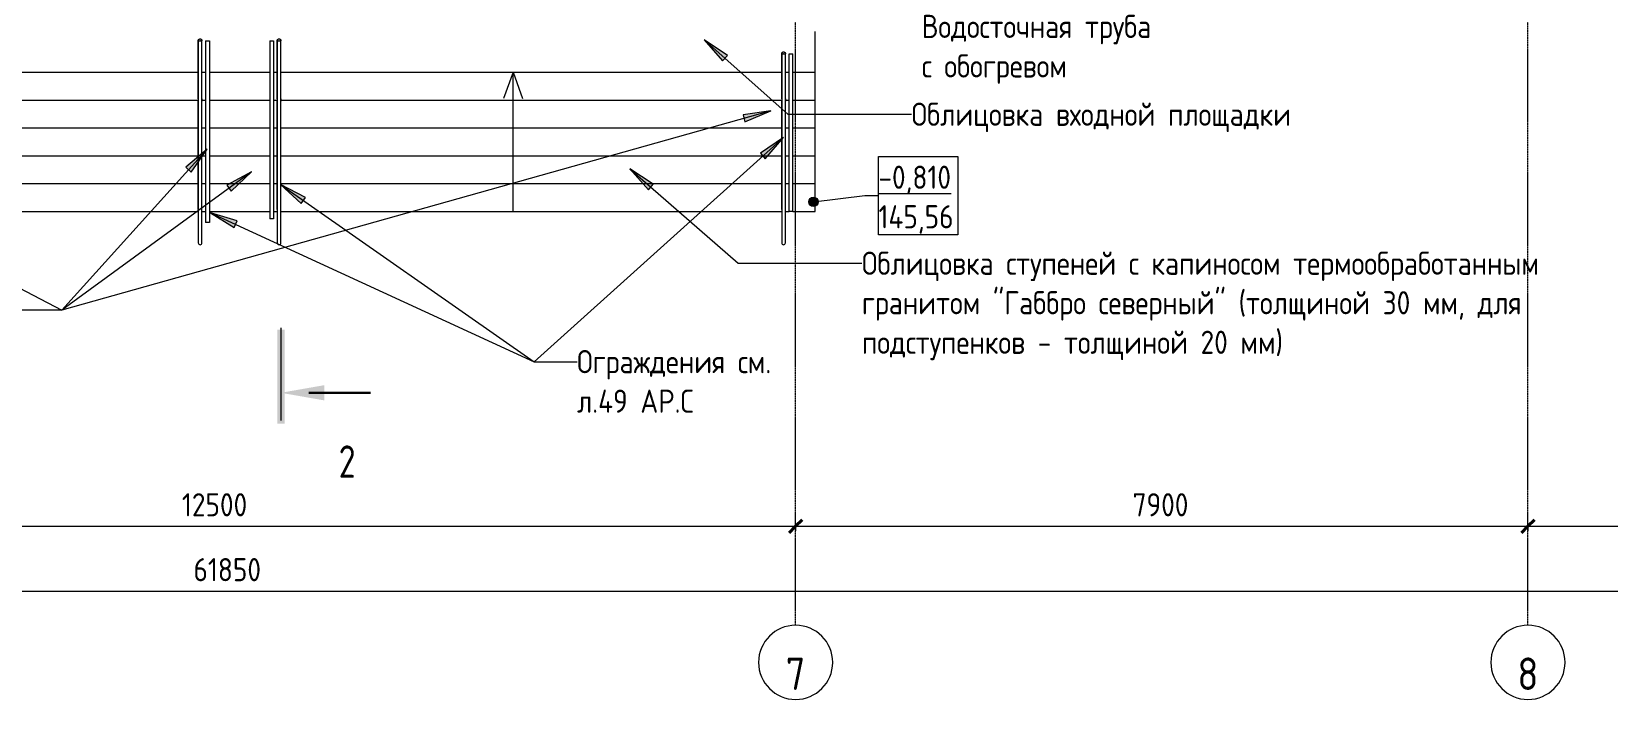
# Model space of a CAD drawing. Header units: millimetres. Extents: x -11345 to 411485, y -9810 to 73012.
# Drawn here: x 54361 to 71372, y -9810 to -2606 of the extents above; entities that cross this region are included whole.
import ezdxf

# ---------------------------------------------------------------- set-up
doc = ezdxf.new("R2010")
doc.units = ezdxf.units.MM
doc.linetypes.add('ADSK_Линия сетки', pattern=[25, 20, -2.5, 0, -2.5])
for name, color, linetype, lineweight in [('Аннотация', 7, 'Continuous', 18), ('Лестницы', 7, 'Continuous', 9), ('Ограждение', 7, 'Continuous', 9), ('Оси', 253, 'Continuous', 9), ('Перекрытие', 7, 'Continuous', 9), ('Размеры', 7, 'Continuous', 5), ('Размеры-100', 7, 'Continuous', 5), ('Разрезы', 7, 'Continuous', 9), ('Узлы', 7, 'Continuous', 18)]:
    doc.layers.add(name, color=color, linetype=linetype, lineweight=lineweight)
doc.layers.add('Линии', color=7, linetype='Continuous', lineweight=9, true_color=0x00a600)
doc.styles.add('GOST Common_1', font='GOST_Common.ttf', dxfattribs={"width": 0.9, "height": 350})
doc.styles.add('GOST Common_2', font='GOST_Common.ttf', dxfattribs={"width": 0.9, "height": 250})
doc.styles.add('GOST Common_3', font='GOST_Common.ttf', dxfattribs={"width": 0.9, "height": 250})
doc.styles.add('GOST Common_4', font='GOST_Common.ttf', dxfattribs={"width": 0.8, "height": 350})
doc.dimstyles.new('ADSK_Основной_2_5_мм', dxfattribs={"dimscale": 304.8, "dimtxt": 251.428749, "dimasz": 0.463911, "dimexe": 0.492126, "dimexo": 0.492126, "dimgap": 0.098425, "dimtad": 1, "dimrnd": 0.01, "dimdsep": 46, "dimtxsty": 'GOST Common_3', "dimblk1": 'OBLIQUE', "dimblk2": 'OBLIQUE', "dimsah": 1, "dimcen": 0.09, "dimdle": 0.492126, "dimazin": 2, "dimtfac": 1, "dimtdec": 4, "dimtix": 1, "dimtmove": 0, "dimatfit": 3, "dimfxl": 1, "dimtvp": 1, "dimtolj": 1, "dimtzin": 0, "dimlwd": 20, "dimlwe": 20, "dimarcsym": 2})

# ---------------------------------------------------------------- blocks, each defined once
blk = doc.blocks.new('Ограждение - Ограждение-1129748-План 1-го этажа')
at = {"layer": 'Ограждение'}
for p, q in [((30480, -2845), (30520, -2845)), ((30480, -3345), (30480, -2845)), ((30520, -3345), (30520, -2845)), ((30480, -4545), (30480, -3345)), ((30520, -4545), (30520, -3345)), ((30520, -4545), (30480, -4545))]:
    blk.add_line(p, q, dxfattribs=at)
blk = doc.blocks.new('Тип перил - Перила_Внутренний_-1129817-План 1-го этажа')
at = {"layer": 'Ограждение'}
for p, q in [((30400, -2845), (30400, -3333)), ((30422, -2845), (30417, -2845)), ((30440, -3333), (30440, -2845)), ((30400, -3347), (30400, -4525)), ((30440, -4525), (30440, -3347))]:
    blk.add_line(p, q, dxfattribs=at)
at = {"layer": 'Ограждение', "flags": 128}
for points in [[(30400, -3333), (30400, -3334), (30400, -3335), (30400, -3336), (30400, -3337), (30400, -3338), (30400, -3340), (30400, -3341), (30400, -3342), (30400, -3343), (30400, -3344), (30400, -3345), (30400, -3346), (30400, -3347)], [(30440, -3347), (30440, -3346), (30440, -3344), (30440, -3343), (30440, -3342), (30440, -3341), (30440, -3340), (30440, -3339), (30440, -3338), (30440, -3336), (30440, -3335), (30440, -3334), (30440, -3333), (30440, -3333)]]:
    blk.add_lwpolyline(points, dxfattribs=at)
blk = doc.blocks.new('Тип перил - D40-16087-План 1-го этажа')
at = {"layer": 'Ограждение', "flags": 128}
for points in [[(0, 20), (1, 20), (2, 20), (2, 20), (3, 20), (4, 20), (5, 19), (6, 19), (6, 19), (7, 19), (8, 18), (9, 18), (9, 18), (10, 17), (11, 17), (11, 17), (12, 16), (13, 16), (13, 15), (14, 14), (14, 14), (15, 13), (15, 13), (16, 12), (16, 11), (17, 11), (17, 10), (18, 9), (18, 9), (18, 8), (19, 7), (19, 6), (19, 6), (19, 5), (20, 4), (20, 3), (20, 3), (20, 2), (20, 1), (20, 0), (20, 0)], [(20, 0), (20, -1), (20, -2), (20, -2), (20, -3), (20, -4), (19, -5), (19, -6), (19, -6), (19, -7), (18, -8), (18, -9), (18, -9), (17, -10), (17, -11), (17, -11), (16, -12), (16, -13), (15, -13), (14, -14), (14, -14), (13, -15), (13, -15), (12, -16), (11, -16), (11, -17), (10, -17), (9, -18), (9, -18), (8, -18), (7, -19), (6, -19), (6, -19), (5, -19), (4, -20), (3, -20), (3, -20), (2, -20), (1, -20), (0, -20), (0, -20)]]:
    blk.add_lwpolyline(points, dxfattribs=at)
blk = doc.blocks.new('Тип перил - Перила_Внутренний_-V20-План 1-го этажа')
at = {"layer": 'Ограждение'}
for p, q in [((30400, -2845), (30440, -2845)), ((30400, -3333), (30400, -2845)), ((30440, -3333), (30440, -2845)), ((30400, -3333), (30400, -3356)), ((30400, -4525), (30400, -3356)), ((30440, -3333), (30440, -3356)), ((30440, -4525), (30440, -3356))]:
    blk.add_line(p, q, dxfattribs=at)
blk = doc.blocks.new('Ограждение - Ограждение-1958639-План 1-го этажа')
at = {"layer": 'Ограждение'}
for p, q in [((24185, -2705), (24225, -2705)), ((24185, -2705), (24185, -3045)), ((24225, -2705), (24225, -3045)), ((24185, -3045), (24185, -3345)), ((24225, -3045), (24225, -3345)), ((24185, -3345), (24185, -4545)), ((24225, -3345), (24225, -4545)), ((24185, -4545), (24185, -4665)), ((24225, -4545), (24225, -4665)), ((24225, -4665), (24185, -4665))]:
    blk.add_line(p, q, dxfattribs=at)
blk = doc.blocks.new('Тип перил - Перила_Внутренний_-3098167-План 1-го этажа')
at = {"layer": 'Ограждение'}
for p, q in [((24105, -2705), (24105, -3045)), ((24128, -2705), (24123, -2705)), ((24145, -3045), (24145, -2705)), ((24105, -3045), (24105, -3333)), ((24145, -3333), (24145, -3045)), ((24105, -3347), (24105, -4525)), ((24145, -4525), (24145, -3347)), ((24105, -4525), (24105, -4525))]:
    blk.add_line(p, q, dxfattribs=at)
at = {"layer": 'Ограждение', "flags": 128}
for points in [[(24105, -3333), (24105, -3334), (24105, -3335), (24105, -3336), (24105, -3337), (24105, -3338), (24105, -3340), (24105, -3341), (24105, -3342), (24105, -3343), (24105, -3344), (24105, -3345), (24105, -3346), (24105, -3347)], [(24145, -3347), (24145, -3346), (24145, -3344), (24145, -3343), (24145, -3342), (24145, -3341), (24145, -3340), (24145, -3339), (24145, -3338), (24145, -3336), (24145, -3335), (24145, -3334), (24145, -3333), (24145, -3333)]]:
    blk.add_lwpolyline(points, dxfattribs=at)
blk = doc.blocks.new('Тип перил - D40-V56-План 1-го этажа')
at = {"layer": 'Ограждение', "flags": 128}
for points in [[(0, 20), (1, 20), (2, 20), (2, 20), (3, 20), (4, 20), (5, 19), (6, 19), (6, 19), (7, 19), (8, 18), (9, 18), (9, 18), (10, 17), (11, 17), (11, 17), (12, 16), (13, 16), (13, 15), (14, 14), (14, 14), (15, 13), (15, 13), (16, 12), (16, 11), (17, 11), (17, 10), (18, 9), (18, 9), (18, 8), (19, 7), (19, 6), (19, 6), (19, 5), (20, 4), (20, 3), (20, 3), (20, 2), (20, 1), (20, 0), (20, 0)], [(20, 0), (20, -1), (20, -2), (20, -2), (20, -3), (20, -4), (19, -5), (19, -6), (19, -6), (19, -7), (18, -8), (18, -9), (18, -9), (17, -10), (17, -11), (17, -11), (16, -12), (16, -13), (15, -13), (14, -14), (14, -14), (13, -15), (13, -15), (12, -16), (11, -16), (11, -17), (10, -17), (9, -18), (9, -18), (8, -18), (7, -19), (6, -19), (6, -19), (5, -19), (4, -20), (3, -20), (3, -20), (2, -20), (1, -20), (0, -20), (0, -20)]]:
    blk.add_lwpolyline(points, dxfattribs=at)
blk = doc.blocks.new('Тип перил - Перила_Внутренний_-V57-План 1-го этажа')
at = {"layer": 'Ограждение'}
for p, q in [((24105, -2705), (24145, -2705)), ((24105, -3333), (24105, -2705)), ((24145, -3333), (24145, -2705)), ((24105, -3333), (24105, -3356)), ((24105, -4525), (24105, -3356)), ((24145, -3333), (24145, -3356)), ((24145, -4525), (24145, -3356))]:
    blk.add_line(p, q, dxfattribs=at)
blk = doc.blocks.new('Тип перил - Перила_Внутренний_-3098185-План 1-го этажа')
at = {"layer": 'Ограждение', "flags": 128}
for points in [[(24105, -3333), (24105, -3334), (24105, -3335), (24105, -3336), (24105, -3337), (24105, -3338), (24105, -3340), (24105, -3341), (24105, -3342), (24105, -3343), (24105, -3344), (24105, -3345), (24105, -3346), (24105, -3347)], [(24145, -3347), (24145, -3346), (24145, -3344), (24145, -3343), (24145, -3342), (24145, -3341), (24145, -3340), (24145, -3339), (24145, -3338), (24145, -3336), (24145, -3335), (24145, -3334), (24145, -3333)]]:
    blk.add_lwpolyline(points, dxfattribs=at)
blk = doc.blocks.new('Тип перил - D40-V58-План 1-го этажа')
at = {"layer": 'Ограждение', "flags": 128}
for points in [[(5, 19), (6, 19), (6, 19), (7, 19), (8, 18), (9, 18), (9, 18), (10, 17), (11, 17), (11, 17), (12, 16), (13, 16), (13, 15), (14, 14), (14, 14), (15, 13), (15, 13), (16, 12), (16, 11), (17, 11), (17, 10), (18, 9), (18, 9), (18, 8), (19, 7), (19, 6), (19, 6), (19, 5), (20, 4), (20, 3), (20, 3), (20, 2), (20, 1), (20, 0), (20, 0)], [(9, -18), (9, -18), (8, -18), (7, -19), (6, -19), (6, -19), (5, -19), (4, -20)], [(20, 0), (20, -1), (20, -2), (20, -2), (20, -3), (20, -4), (19, -5), (19, -6), (19, -6), (19, -7), (18, -8), (18, -9), (18, -9), (17, -10), (17, -11), (17, -11), (16, -12), (16, -13), (15, -13), (14, -14), (14, -14), (13, -15), (13, -15), (12, -16), (11, -16), (11, -17), (10, -17)]]:
    blk.add_lwpolyline(points, dxfattribs=at)
blk = doc.blocks.new('Тип перил - Перила_Внутренний_-V59-План 1-го этажа')
at = {"layer": 'Ограждение'}
for p, q in [((24105, -3333), (24105, -3347)), ((24145, -3333), (24145, -3347))]:
    blk.add_line(p, q, dxfattribs=at)
blk = doc.blocks.new('Тип перил - Перила_Внутренний_-3098268-План 1-го этажа')
at = {"layer": 'Ограждение', "flags": 128}
for points in [[(30400, -3333), (30400, -3334), (30400, -3335), (30400, -3336), (30400, -3337), (30400, -3338), (30400, -3340), (30400, -3341), (30400, -3342), (30400, -3343), (30400, -3344), (30400, -3345), (30400, -3346), (30400, -3347)], [(30440, -3347), (30440, -3346), (30440, -3344), (30440, -3343), (30440, -3342), (30440, -3341), (30440, -3340), (30440, -3339), (30440, -3338), (30440, -3336), (30440, -3335), (30440, -3334), (30440, -3333)]]:
    blk.add_lwpolyline(points, dxfattribs=at)
blk = doc.blocks.new('Тип перил - Перила_Внутренний_-V62-План 1-го этажа')
at = {"layer": 'Ограждение'}
for p, q in [((30400, -3333), (30400, -3347)), ((30440, -3333), (30440, -3347))]:
    blk.add_line(p, q, dxfattribs=at)
blk = doc.blocks.new('Ограждение - Ограждение-3099070-План 1-го этажа')
at = {"layer": 'Ограждение'}
for p, q in [((24877, -2705), (24917, -2705)), ((24877, -2705), (24877, -3045)), ((24917, -2705), (24917, -3045)), ((24877, -3045), (24877, -3345)), ((24917, -3045), (24917, -3345)), ((24877, -3345), (24877, -4545)), ((24917, -3345), (24917, -4545)), ((24877, -4545), (24877, -4625)), ((24917, -4545), (24917, -4625)), ((24917, -4625), (24877, -4625))]:
    blk.add_line(p, q, dxfattribs=at)
blk = doc.blocks.new('Тип перил - Перила_Внутренний_-3099075-План 1-го этажа')
at = {"layer": 'Ограждение'}
for p, q in [((24957, -2705), (24957, -3045)), ((24979, -2705), (24974, -2705)), ((24997, -3045), (24997, -2705)), ((24957, -3045), (24957, -3333)), ((24997, -3333), (24997, -3045)), ((24957, -3347), (24957, -4525)), ((24997, -4525), (24997, -3347)), ((24957, -4525), (24957, -4525))]:
    blk.add_line(p, q, dxfattribs=at)
at = {"layer": 'Ограждение', "flags": 128}
for points in [[(24957, -3333), (24957, -3334), (24957, -3335), (24957, -3336), (24957, -3337), (24957, -3338), (24957, -3340), (24957, -3341), (24957, -3342), (24957, -3343), (24957, -3344), (24957, -3345), (24957, -3346), (24957, -3347)], [(24997, -3347), (24997, -3346), (24997, -3344), (24997, -3343), (24997, -3342), (24997, -3341), (24997, -3340), (24997, -3339), (24997, -3338), (24997, -3336), (24997, -3335), (24997, -3334), (24997, -3333), (24997, -3333)]]:
    blk.add_lwpolyline(points, dxfattribs=at)
blk = doc.blocks.new('Тип перил - Перила_Внутренний_-V68-План 1-го этажа')
at = {"layer": 'Ограждение'}
for p, q in [((24957, -2705), (24997, -2705)), ((24957, -3333), (24957, -2705)), ((24997, -3333), (24997, -2705)), ((24957, -3333), (24957, -3356)), ((24957, -4525), (24957, -3356)), ((24997, -3333), (24997, -3356)), ((24997, -4525), (24997, -3356))]:
    blk.add_line(p, q, dxfattribs=at)
blk = doc.blocks.new('Тип перил - Перила_Внутренний_-3099086-План 1-го этажа')
at = {"layer": 'Ограждение', "flags": 128}
for points in [[(24957, -3333), (24957, -3334), (24957, -3335), (24957, -3336), (24957, -3337), (24957, -3338), (24957, -3340), (24957, -3341), (24957, -3342), (24957, -3343), (24957, -3344), (24957, -3345), (24957, -3346), (24957, -3347)], [(24997, -3347), (24997, -3346), (24997, -3344), (24997, -3343), (24997, -3342), (24997, -3341), (24997, -3340), (24997, -3339), (24997, -3338), (24997, -3336), (24997, -3335), (24997, -3334), (24997, -3333)]]:
    blk.add_lwpolyline(points, dxfattribs=at)
blk = doc.blocks.new('Тип перил - Перила_Внутренний_-V69-План 1-го этажа')
at = {"layer": 'Ограждение'}
for p, q in [((24957, -3333), (24957, -3347)), ((24997, -3333), (24997, -3347))]:
    blk.add_line(p, q, dxfattribs=at)
blk = doc.blocks.new('ADSK_Стрелка - По умолчанию-7055096-План 1-го этажа')
at = {"layer": 'Узлы'}
blk.add_line((0, 0), (1500, 0), dxfattribs=at)
blk = doc.blocks.new('Разрез - Номер вида спереди_3_5 мм-16061-План 1-го этажа')
at = {"layer": 'Разрезы'}
for points in [[(9.8, 0.4), (9.8, -0.39), (-0.33, -0.39), (-0.33, 0.4)], [(2.18, -4.67), (3, 0), (3.82, -4.67)]]:
    blk.add_hatch(color=256, dxfattribs=at).paths.add_polyline_path(points)
at = {"layer": 'Разрезы', "lineweight": 30}
blk.add_line((3, -3), (3, -9.66), dxfattribs=at)
blk = doc.blocks.new('Ось сетки - Круг_Ø8 мм-8258-План 1-го этажа')
at = {"layer": 'Оси', "lineweight": 20}
for start, end in [(360, 180), (180, 360)]:
    blk.add_arc((0, 0), 4, start, end, dxfattribs=at)
blk = doc.blocks.new('DIMBLOCK1-План 1-го этажа')
at = {"layer": 'Размеры-100', "lineweight": 20, "transparency": 16777216}
for p, q in [((25553, -8641), (25553, -8491)), ((87403, -8641), (87403, -8491)), ((25403, -8641), (87553, -8641)), ((25553, -8641), (25553, -8691)), ((87403, -8641), (87403, -8691))]:
    blk.add_line(p, q, dxfattribs=at)
at = {"layer": 'Размеры-100', "lineweight": 40, "transparency": 16777216}
for p, q in [((25553, -8641), (25483, -8712)), ((25553, -8641), (25624, -8571)), ((87403, -8641), (87333, -8712)), ((87403, -8641), (87474, -8571))]:
    blk.add_line(p, q, dxfattribs=at)
at = {"layer": 'Размеры-100', "color": 0, "lineweight": 20, "transparency": 16777216, "insert": (56108, -8285), "char_height": 250, "width": 889.8, "attachment_point": 1, "line_spacing_factor": 1.022761, "style": 'GOST Common_3'}
blk.add_mtext('61850', dxfattribs=at)
blk = doc.blocks.new('_Oblique')
at = {"color": 0, "linetype": 'ByBlock', "lineweight": -2}
blk.add_line((-0.5, -0.5), (0.5, 0.5), dxfattribs=at)
blk = doc.blocks.new('DIMBLOCK8-План 1-го этажа')
at = {"layer": 'Размеры-100', "lineweight": 20, "transparency": 16777216}
for p, q in [((50103, -7941), (50103, -7791)), ((62603, -7941), (62603, -7791)), ((50103, -7941), (62603, -7941)), ((50103, -7941), (50103, -7991)), ((62603, -7941), (62603, -7991))]:
    blk.add_line(p, q, dxfattribs=at)
at = {"layer": 'Размеры-100', "lineweight": 40, "transparency": 16777216}
for p, q in [((50103, -7941), (50033, -8012)), ((50103, -7941), (50174, -7871)), ((62603, -7941), (62533, -8012)), ((62603, -7941), (62674, -7871))]:
    blk.add_line(p, q, dxfattribs=at)
at = {"layer": 'Размеры-100', "color": 0, "lineweight": 20, "transparency": 16777216, "insert": (55983, -7585), "char_height": 250, "width": 889.8, "attachment_point": 1, "line_spacing_factor": 1.022761, "style": 'GOST Common_3'}
blk.add_mtext('12500', dxfattribs=at)
blk = doc.blocks.new('DIMBLOCK9-План 1-го этажа')
at = {"layer": 'Размеры-100', "lineweight": 20, "transparency": 16777216}
for p, q in [((62603, -7941), (62603, -7791)), ((70503, -7941), (70503, -7791)), ((62603, -7941), (70503, -7941)), ((62603, -7941), (62603, -7991)), ((70503, -7941), (70503, -7991))]:
    blk.add_line(p, q, dxfattribs=at)
at = {"layer": 'Размеры-100', "lineweight": 40, "transparency": 16777216}
for p, q in [((62603, -7941), (62533, -8012)), ((62603, -7941), (62674, -7871)), ((70503, -7941), (70433, -8012)), ((70503, -7941), (70574, -7871))]:
    blk.add_line(p, q, dxfattribs=at)
at = {"layer": 'Размеры-100', "color": 0, "lineweight": 20, "transparency": 16777216, "insert": (66238, -7585), "char_height": 250, "width": 756.84, "attachment_point": 1, "line_spacing_factor": 1.022761, "style": 'GOST Common_3'}
blk.add_mtext('7900', dxfattribs=at)
blk = doc.blocks.new('DIMBLOCK10-План 1-го этажа')
at = {"layer": 'Размеры-100', "lineweight": 20, "transparency": 16777216}
for p, q in [((70503, -7941), (70503, -7791)), ((73903, -7941), (73903, -7791)), ((70503, -7941), (73903, -7941)), ((70503, -7941), (70503, -7991)), ((73903, -7941), (73903, -7991))]:
    blk.add_line(p, q, dxfattribs=at)
at = {"layer": 'Размеры-100', "lineweight": 40, "transparency": 16777216}
for p, q in [((70503, -7941), (70433, -8012)), ((70503, -7941), (70574, -7871)), ((73903, -7941), (73833, -8012)), ((73903, -7941), (73974, -7871))]:
    blk.add_line(p, q, dxfattribs=at)
at = {"layer": 'Размеры-100', "color": 0, "lineweight": 20, "transparency": 16777216, "insert": (71877, -7585), "char_height": 250, "width": 782.41, "attachment_point": 1, "line_spacing_factor": 1.022761, "style": 'GOST Common_3'}
blk.add_mtext('3400', dxfattribs=at)
blk = doc.blocks.new('DIMBLOCK14-План 1-го этажа')
at = {"layer": 'Размеры-100', "lineweight": 20, "transparency": 16777216}
for p, q in [((25553, -8641), (25553, -8491)), ((87403, -8641), (87403, -8491)), ((25403, -8641), (87553, -8641)), ((25553, -8641), (25553, -8691)), ((87403, -8641), (87403, -8691))]:
    blk.add_line(p, q, dxfattribs=at)
at = {"layer": 'Размеры-100', "lineweight": 40, "transparency": 16777216}
for p, q in [((25553, -8641), (25483, -8712)), ((25553, -8641), (25624, -8571)), ((87403, -8641), (87333, -8712)), ((87403, -8641), (87474, -8571))]:
    blk.add_line(p, q, dxfattribs=at)
at = {"layer": 'Размеры-100', "color": 0, "lineweight": 20, "transparency": 16777216, "insert": (56108, -8285), "char_height": 250, "width": 889.8, "attachment_point": 1, "line_spacing_factor": 1.022761, "style": 'GOST Common_3'}
blk.add_mtext('61850', dxfattribs=at)
blk = doc.blocks.new('оси')
at = {"layer": 'Оси', "linetype": 'ADSK_Линия сетки'}
for p, q in [((37050, -6855.047), (37050, 46377.998)), ((44950, -6855.047), (44950, 23167.827))]:
    blk.add_line(p, q, dxfattribs=at)
at = {"layer": 'Оси', "lineweight": 20, "xscale": 99.99999999999993, "yscale": 99.99999999999993, "zscale": 99.99999999999993}
for p in [(37050, -7255.047), (44950, -7255.047)]:
    blk.add_blockref('Ось сетки - Круг_Ø8 мм-8258-План 1-го этажа', p, dxfattribs=at)
at = {"layer": 'Оси', "char_height": 350, "width": 232.2, "attachment_point": 5, "line_spacing_factor": 1.022766, "style": 'GOST Common_1'}
for s, insert in [('\\pxqc,t0.25714,0.51429,0.77143,1.02857,1.28571,1.54286,1.8,2.05714,2.31429,2.57143,2.82857,3.08571,3.34286,3.6,3.85714,4.11429,4.37143,4.62857,4.88571,5.14286,5.4,5.65714,5.91429,6.17143,6.42857,6.68571,6.94286,7.2,7.45714,7.71429,7.97143,8.22857;{7}', (37049.169, -7377.952)), ('\\pxqc,t0.25714,0.51429,0.77143,1.02857,1.28571,1.54286,1.8,2.05714,2.31429,2.57143,2.82857,3.08571,3.34286,3.6,3.85714,4.11429,4.37143,4.62857,4.88571,5.14286,5.4,5.65714,5.91429,6.17143,6.42857,6.68571,6.94286,7.2,7.45714,7.71429,7.97143,8.22857;{8}', (44949.169, -7377.952))]:
    blk.add_mtext(s, dxfattribs=dict(at, insert=insert))
at = {"layer": 'Размеры', "lineweight": 20}
for base, p1, p2, override, picture, middle in [((37050, -5786.304), (24550, -5686.319), (37050, -5686.319), {"dimpost": '<>', "dimfxl": 12500}, 'DIMBLOCK8-План 1-го этажа', (30800, -5631.304)), ((44950, -5786.304), (37050, -5686.319), (44950, -5686.319), {"dimpost": '<>', "dimfxl": 7900}, 'DIMBLOCK9-План 1-го этажа', (41000, -5631.304)), ((48350, -5786.304), (44950, -5686.319), (48350, -5686.319), {"dimpost": '<>', "dimfxl": 3400}, 'DIMBLOCK10-План 1-го этажа', (46650, -5631.304)), ((61850, -6486.304), (0, -6386.319), (61850, -6386.319), {"dimpost": '<>', "dimfxl": 61850}, 'DIMBLOCK1-План 1-го этажа', (30925, -6331.304)), ((61850, -6486.304), (0, -6386.319), (61850, -6386.319), {"dimpost": '<>', "dimfxl": 61850}, 'DIMBLOCK14-План 1-го этажа', (30925, -6331.304))]:
    dim = blk.add_linear_dim(base=base, p1=p1, p2=p2, dimstyle='ADSK_Основной_2_5_мм', override=override, dxfattribs=at)
    dim.commit()
    dim.dimension.update_dxf_attribs({"geometry": picture, "text_midpoint": middle, "insert": (-25553.429, 2155)})

msp = doc.modelspace()

# ---------------------------------------------------------------- hatches: boundary and pattern name
at = {"layer": 'Аннотация', "lineweight": 9}
for points in [[(61617.66885, -2694.1712), (61815.41857, -2923.20169), (61867.95786, -2864.21627)], [(62335.29184, -3461.48507), (62035.7918, -3504.60858), (62057.1582, -3580.6555)], [(56255.04545, -3873.22593), (56024.7025, -4069.4453), (56083.33656, -4122.37643)], [(62472.60552, -3746.86082), (62223.14673, -3918.12152), (62275.97237, -3976.85064)], [(56735.02578, -4118.48934), (56469.28207, -4263.19661), (56515.79006, -4327.04536)], [(60815.16319, -4085.08936), (61015.26795, -4312.06513), (61067.1952, -4252.54019)], [(57046.10525, -4254.48837), (57269.40139, -4458.69108), (57314.64431, -4393.93974)], [(56290.82539, -4559.43557), (56546.83405, -4720.74112), (56579.85972, -4648.98485)]]:
    msp.add_hatch(color=256, dxfattribs=at).paths.add_polyline_path(points)
h = msp.add_hatch(color=256, dxfattribs=at)
edge = h.paths.add_edge_path()
edge.add_arc((62795.35555, -4442.77813), 50, 0, 360)

# ---------------------------------------------------------------- linework, layer by layer
for p, q in [((61617.66885, -2694.1712), (61815.41857, -2923.20169)), ((61867.95786, -2864.21627), (61617.66885, -2694.1712)), ((61617.66885, -2694.1712), (62520.01529, -3497.9062)), ((61815.41857, -2923.20169), (61867.95786, -2864.21627)), ((62335.29184, -3461.48507), (54686.80762, -5610.42948)), ((62335.29184, -3461.48507), (62035.7918, -3504.60858)), ((62035.7918, -3504.60858), (62057.1582, -3580.6555)), ((62057.1582, -3580.6555), (62335.29184, -3461.48507)), ((62520.01529, -3497.9062), (63853.79611, -3497.9062)), ((50832.47263, -3605.23124), (54686.80762, -5610.42948)), ((56255.04545, -3873.22593), (54686.80762, -5610.42948)), ((56255.04545, -3873.22593), (56024.7025, -4069.4453)), ((56083.33656, -4122.37643), (56255.04545, -3873.22593)), ((62472.60552, -3746.86082), (59782.56188, -6166.49965)), ((62472.60552, -3746.86082), (62223.14673, -3918.12152)), ((62275.97237, -3976.85064), (62472.60552, -3746.86082)), ((56024.7025, -4069.4453), (56083.33656, -4122.37643)), ((62223.14673, -3918.12152), (62275.97237, -3976.85064)), ((56735.02578, -4118.48934), (54686.80762, -5610.42948)), ((56735.02578, -4118.48934), (56469.28207, -4263.19661)), ((56515.79006, -4327.04536), (56735.02578, -4118.48934)), ((60815.16319, -4085.08936), (61015.26795, -4312.06513)), ((61067.1952, -4252.54019), (60815.16319, -4085.08936)), ((60815.16319, -4085.08936), (61984.40796, -5105.09317)), ((61015.26795, -4312.06513), (61067.1952, -4252.54019)), ((56469.28207, -4263.19661), (56515.79006, -4327.04536)), ((57046.10525, -4254.48837), (57269.40139, -4458.69108)), ((57314.64431, -4393.93974), (57046.10525, -4254.48837)), ((57046.10525, -4254.48837), (59782.56188, -6166.49965)), ((57269.40139, -4458.69108), (57314.64431, -4393.93974)), ((62795.35555, -4442.77813), (63349.95488, -4375.20196)), ((63349.95488, -4375.20196), (63496.67647, -4375.20196)), ((56290.82539, -4559.43557), (56546.83405, -4720.74112)), ((56579.85972, -4648.98485), (56290.82539, -4559.43557)), ((56290.82539, -4559.43557), (59782.56188, -6166.49965)), ((56546.83405, -4720.74112), (56579.85972, -4648.98485)), ((61984.40796, -5105.09317), (63318.18877, -5105.09317)), ((54686.80762, -5610.42948), (54195.02578, -5610.42948)), ((54686.80762, -5610.42948), (54195.02578, -5610.42948)), ((54686.80762, -5610.42948), (54195.02578, -5610.42948)), ((54686.80762, -5610.42948), (54195.02578, -5610.42948)), ((59782.56188, -6166.49965), (60245.66944, -6166.49965)), ((59782.56188, -6166.49965), (60245.66944, -6166.49965)), ((59782.56188, -6166.49965), (60245.66944, -6166.49965))]:
    msp.add_line(p, q, dxfattribs=at)
at = {"layer": 'Аннотация', "lineweight": 20}
for q in [(59452.25789, -3326.26292), (59657.46997, -3326.26292)]:
    msp.add_line((59554.86393, -3044.35514), q, dxfattribs=at)
at = {"layer": 'Аннотация', "lineweight": 9, "flags": 128}
msp.add_lwpolyline([(63496.67647, -3951.70196), (64354.37647, -3951.70196), (64354.37647, -4798.70196), (63496.67647, -4798.70196)], close=True, dxfattribs=at)
at = {"layer": 'Аннотация', "lineweight": 9}
msp.add_circle((62795.35555, -4442.77813), 50, dxfattribs=at)
at = {"layer": 'Лестницы'}
for p, q in [((50824.23223, -3045), (56159.07575, -3045)), ((56199.07575, -3045), (56239.07575, -3045)), ((56279.07575, -3045), (56930.61785, -3045)), ((56970.61785, -3045), (57010.61785, -3045)), ((57050.61785, -3045), (62453.38957, -3045)), ((62493.38957, -3045), (62533.38957, -3045)), ((62573.38957, -3045), (62814.46236, -3045)), ((62814.46236, -3345), (62814.46236, -3045)), ((50823.70545, -3345), (56159.60253, -3345)), ((50823.70545, -3345), (56159.60253, -3345)), ((56198.54896, -3345), (56239.07575, -3345)), ((56198.54896, -3345), (56239.07575, -3345)), ((56279.07575, -3345), (56930.61785, -3345)), ((56279.07575, -3345), (56930.61785, -3345)), ((56970.61785, -3345), (57011.14464, -3345)), ((56970.61785, -3345), (57011.14464, -3345)), ((57050.09107, -3345), (62453.91636, -3345)), ((57050.09107, -3345), (62453.91636, -3345)), ((62492.86279, -3345), (62533.38957, -3345)), ((62492.86279, -3345), (62533.38957, -3345)), ((62573.38957, -3345), (62814.46236, -3345)), ((62573.38957, -3345), (62814.46236, -3345)), ((62814.46236, -3645), (62814.46236, -3345)), ((50824.23223, -3645), (56159.07575, -3645)), ((50824.23223, -3645), (56159.07575, -3645)), ((56199.07575, -3645), (56239.07575, -3645)), ((56199.07575, -3645), (56239.07575, -3645)), ((56279.07575, -3645), (56930.61785, -3645)), ((56279.07575, -3645), (56930.61785, -3645)), ((56970.61785, -3645), (57010.61785, -3645)), ((56970.61785, -3645), (57010.61785, -3645)), ((57050.61785, -3645), (62453.38957, -3645)), ((57050.61785, -3645), (62453.38957, -3645)), ((62493.38957, -3645), (62533.38957, -3645)), ((62493.38957, -3645), (62533.38957, -3645)), ((62573.38957, -3645), (62814.46236, -3645)), ((62573.38957, -3645), (62814.46236, -3645)), ((62814.46236, -3945), (62814.46236, -3645)), ((50824.23223, -3945), (56159.07575, -3945)), ((50824.23223, -3945), (56159.07575, -3945)), ((56199.07575, -3945), (56239.07575, -3945)), ((56199.07575, -3945), (56239.07575, -3945)), ((56279.07575, -3945), (56930.61785, -3945)), ((56279.07575, -3945), (56930.61785, -3945)), ((56970.61785, -3945), (57010.61785, -3945)), ((56970.61785, -3945), (57010.61785, -3945)), ((57050.61785, -3945), (62453.38957, -3945)), ((57050.61785, -3945), (62453.38957, -3945)), ((62493.38957, -3945), (62533.38957, -3945)), ((62493.38957, -3945), (62533.38957, -3945)), ((62573.38957, -3945), (62814.46236, -3945)), ((62573.38957, -3945), (62814.46236, -3945)), ((62814.46236, -4245), (62814.46236, -3945)), ((50824.23223, -4245), (56159.07575, -4245)), ((50824.23223, -4245), (56159.07575, -4245)), ((56199.07575, -4245), (56239.07575, -4245)), ((56199.07575, -4245), (56239.07575, -4245)), ((56279.07575, -4245), (56930.61785, -4245)), ((56279.07575, -4245), (56930.61785, -4245)), ((56970.61785, -4245), (57010.61785, -4245)), ((56970.61785, -4245), (57010.61785, -4245)), ((57050.61785, -4245), (62453.38957, -4245)), ((57050.61785, -4245), (62453.38957, -4245)), ((62493.38957, -4245), (62533.38957, -4245)), ((62493.38957, -4245), (62533.38957, -4245)), ((62573.38957, -4245), (62814.46236, -4245)), ((62573.38957, -4245), (62814.46236, -4245)), ((62814.46236, -4545), (62814.46236, -4245)), ((50824.23223, -4545), (56159.07575, -4545)), ((50824.23223, -4545), (56159.07575, -4545)), ((56199.07575, -4545), (56239.07575, -4545)), ((56199.07575, -4545), (56239.07575, -4545)), ((56279.07575, -4545), (56930.61785, -4545)), ((56279.07575, -4545), (56930.61785, -4545)), ((56970.61785, -4545), (57010.61785, -4545)), ((56970.61785, -4545), (57010.61785, -4545)), ((57050.61785, -4545), (62453.38957, -4545)), ((57050.61785, -4545), (62453.38957, -4545)), ((62493.38957, -4545), (62533.38957, -4545)), ((62493.38957, -4545), (62533.38957, -4545)), ((62573.38957, -4545), (62814.46236, -4545)), ((62573.38957, -4545), (62814.46236, -4545))]:
    msp.add_line(p, q, dxfattribs=at)
at = {"layer": 'Линии', "color": 7}
for p, q in [((56159.07575, -4525), (56159.07575, -4885)), ((56199.07575, -4885), (56199.07575, -4525)), ((57010.61785, -4525), (57010.61785, -4885)), ((57050.61785, -4885), (57050.61785, -4525)), ((62453.38957, -4525), (62453.38957, -4885)), ((62493.38957, -4885), (62493.38957, -4525))]:
    msp.add_line(p, q, dxfattribs=at)
for centre in [(56179.07575, -4885), (57030.61785, -4885), (62473.38957, -4885)]:
    msp.add_arc(centre, 20, 180, 0, dxfattribs=at)
at = {"layer": 'Перекрытие'}
for p, q in [((62814.46236, -3044.35514), (62814.46236, -2605.55352)), ((50824.23223, -3044.35514), (56159.07575, -3044.35514)), ((56199.07575, -3044.35514), (56239.07575, -3044.35514)), ((56279.07575, -3044.35514), (56930.61785, -3044.35514)), ((56970.61785, -3044.35514), (57010.61785, -3044.35514)), ((57050.61785, -3044.35514), (62453.38957, -3044.35514)), ((62493.38957, -3044.35514), (62533.38957, -3044.35514)), ((62573.38957, -3044.35514), (62814.46236, -3044.35514))]:
    msp.add_line(p, q, dxfattribs=at)
at = {"layer": 'Разрезы', "lineweight": 20}
msp.add_line((57050.61785, -5800.12603), (57050.61785, -6802.19544), dxfattribs=at)

# ---------------------------------------------------------------- block references
msp.add_blockref('оси', (25553.42928, -2155))
at = {"layer": 'Ограждение', "rotation": 90}
for name, p in [('Тип перил - D40-V56-План 1-го этажа', (56179.07575, -2705)), ('Тип перил - D40-V58-План 1-го этажа', (56179.07575, -2705)), ('Тип перил - D40-V56-План 1-го этажа', (57030.61785, -2705)), ('Тип перил - D40-V58-План 1-го этажа', (57030.61785, -2705)), ('Тип перил - D40-16087-План 1-го этажа', (62473.38957, -2845)), ('Тип перил - D40-V58-План 1-го этажа', (62473.38957, -2845))]:
    msp.add_blockref(name, p, dxfattribs=at)
at = {"layer": 'Ограждение'}
for name in ['Тип перил - Перила_Внутренний_-3098167-План 1-го этажа', 'Тип перил - Перила_Внутренний_-V57-План 1-го этажа', 'Ограждение - Ограждение-1958639-План 1-го этажа', 'Ограждение - Ограждение-3099070-План 1-го этажа', 'Тип перил - Перила_Внутренний_-3099075-План 1-го этажа', 'Тип перил - Перила_Внутренний_-V68-План 1-го этажа', 'Тип перил - Перила_Внутренний_-1129817-План 1-го этажа', 'Тип перил - Перила_Внутренний_-V20-План 1-го этажа', 'Ограждение - Ограждение-1129748-План 1-го этажа', 'Тип перил - Перила_Внутренний_-3098185-План 1-го этажа', 'Тип перил - Перила_Внутренний_-V59-План 1-го этажа', 'Тип перил - Перила_Внутренний_-3099086-План 1-го этажа', 'Тип перил - Перила_Внутренний_-V69-План 1-го этажа', 'Тип перил - Перила_Внутренний_-3098268-План 1-го этажа', 'Тип перил - Перила_Внутренний_-V62-План 1-го этажа']:
    msp.add_blockref(name, (32053.86393, 0), dxfattribs=at)
at = {"layer": 'Разрезы', "lineweight": 50, "xscale": 99.99999999999993, "yscale": 99.99999999999993, "zscale": 99.99999999999993, "rotation": 89.99999999999947}
msp.add_blockref('Разрез - Номер вида спереди_3_5 мм-16061-План 1-го этажа', (57050.61785, -6802.19544), dxfattribs=at)
at = {"layer": 'Узлы', "rotation": 89.99999999999984}
msp.add_blockref('ADSK_Стрелка - По умолчанию-7055096-План 1-го этажа', (59554.86393, -4544.35514), dxfattribs=at)

# ---------------------------------------------------------------- texts
at = {"layer": 'Аннотация', "lineweight": 9, "char_height": 250, "attachment_point": 1, "line_spacing_factor": 1.022766, "style": 'GOST Common_2'}
for s, insert, width in [('\\pxt1.44,2.88,4.32,5.76,7.2,8.64,10.08,11.52,12.96,14.4,15.84,17.28,18.72,20.16,21.6,23.04,24.48,25.92,27.36,28.8,30.24,31.68,33.12,34.56,36,37.44,38.88,40.32,41.76,43.2,44.64,46.08;{Водосточная труба с обогревом}', (63963.7754, -2425.36135), 2709), ('\\pxt1.44,2.88,4.32,5.76,7.2,8.64,10.08,11.52,12.96,14.4,15.84,17.28,18.72,20.16,21.6,23.04,24.48,25.92,27.36,28.8,30.24,31.68,33.12,34.56,36,37.44,38.88,40.32,41.76,43.2,44.64,46.08;{Облицовка входной площадки}', (63853.79611, -3372.71305), 7119.9), ('\\pxt1.44,2.88,4.32,5.76,7.2,8.64,10.08,11.52,12.96,14.4,15.84,17.28,18.72,20.16,21.6,23.04,24.48,25.92,27.36,28.8,30.24,31.68,33.12,34.56,36,37.44,38.88,40.32,41.76,43.2,44.64,46.08;{\\L-0,810\\P\\l145,56}', (63496.67647, -4052.08173), 866.277), ('\\pxt1.44,2.88,4.32,5.76,7.2,8.64,10.08,11.52,12.96,14.4,15.84,17.28,18.72,20.16,21.6,23.04,24.48,25.92,27.36,28.8,30.24,31.68,33.12,34.56,36,37.44,38.88,40.32,41.76,43.2,44.64,46.08;{Облицовка ступеней с капиносом термообработанным гранитом "Габбро северный" (толщиной 30 мм, для подступенков - толщиной 20 мм)}', (63318.18877, -4979.90003), 7900.2), ('\\pxt1.44,2.88,4.32,5.76,7.2,8.64,10.08,11.52,12.96,14.4,15.84,17.28,18.72,20.16,21.6,23.04,24.48,25.92,27.36,28.8,30.24,31.68,33.12,34.56,36,37.44,38.88,40.32,41.76,43.2,44.64,46.08;{Ограждения см. л.49 АР.С}', (60245.66944, -6041.30651), 2089.8)]:
    msp.add_mtext(s, dxfattribs=dict(at, insert=insert, width=width))
at = {"layer": 'Разрезы', "insert": (57765.21743, -7244.36357), "char_height": 350, "width": 206.4, "attachment_point": 5, "line_spacing_factor": 1.022766, "style": 'GOST Common_4'}
msp.add_mtext('\\pxqc,t2.90286,5.80571,8.70857,11.61143,14.51429,17.41714,20.32,23.22286,26.12571,29.02857,31.93143,34.83429,37.73714,40.64,43.54286,46.44571,49.34857,52.25143,55.15429,58.05714,60.96,63.86286,66.76571,69.66857,72.57143,75.47429,78.37714,81.28,84.18286,87.08571,89.98857,92.89143;{2}', dxfattribs=at)

doc.saveas('drawing.dxf')
